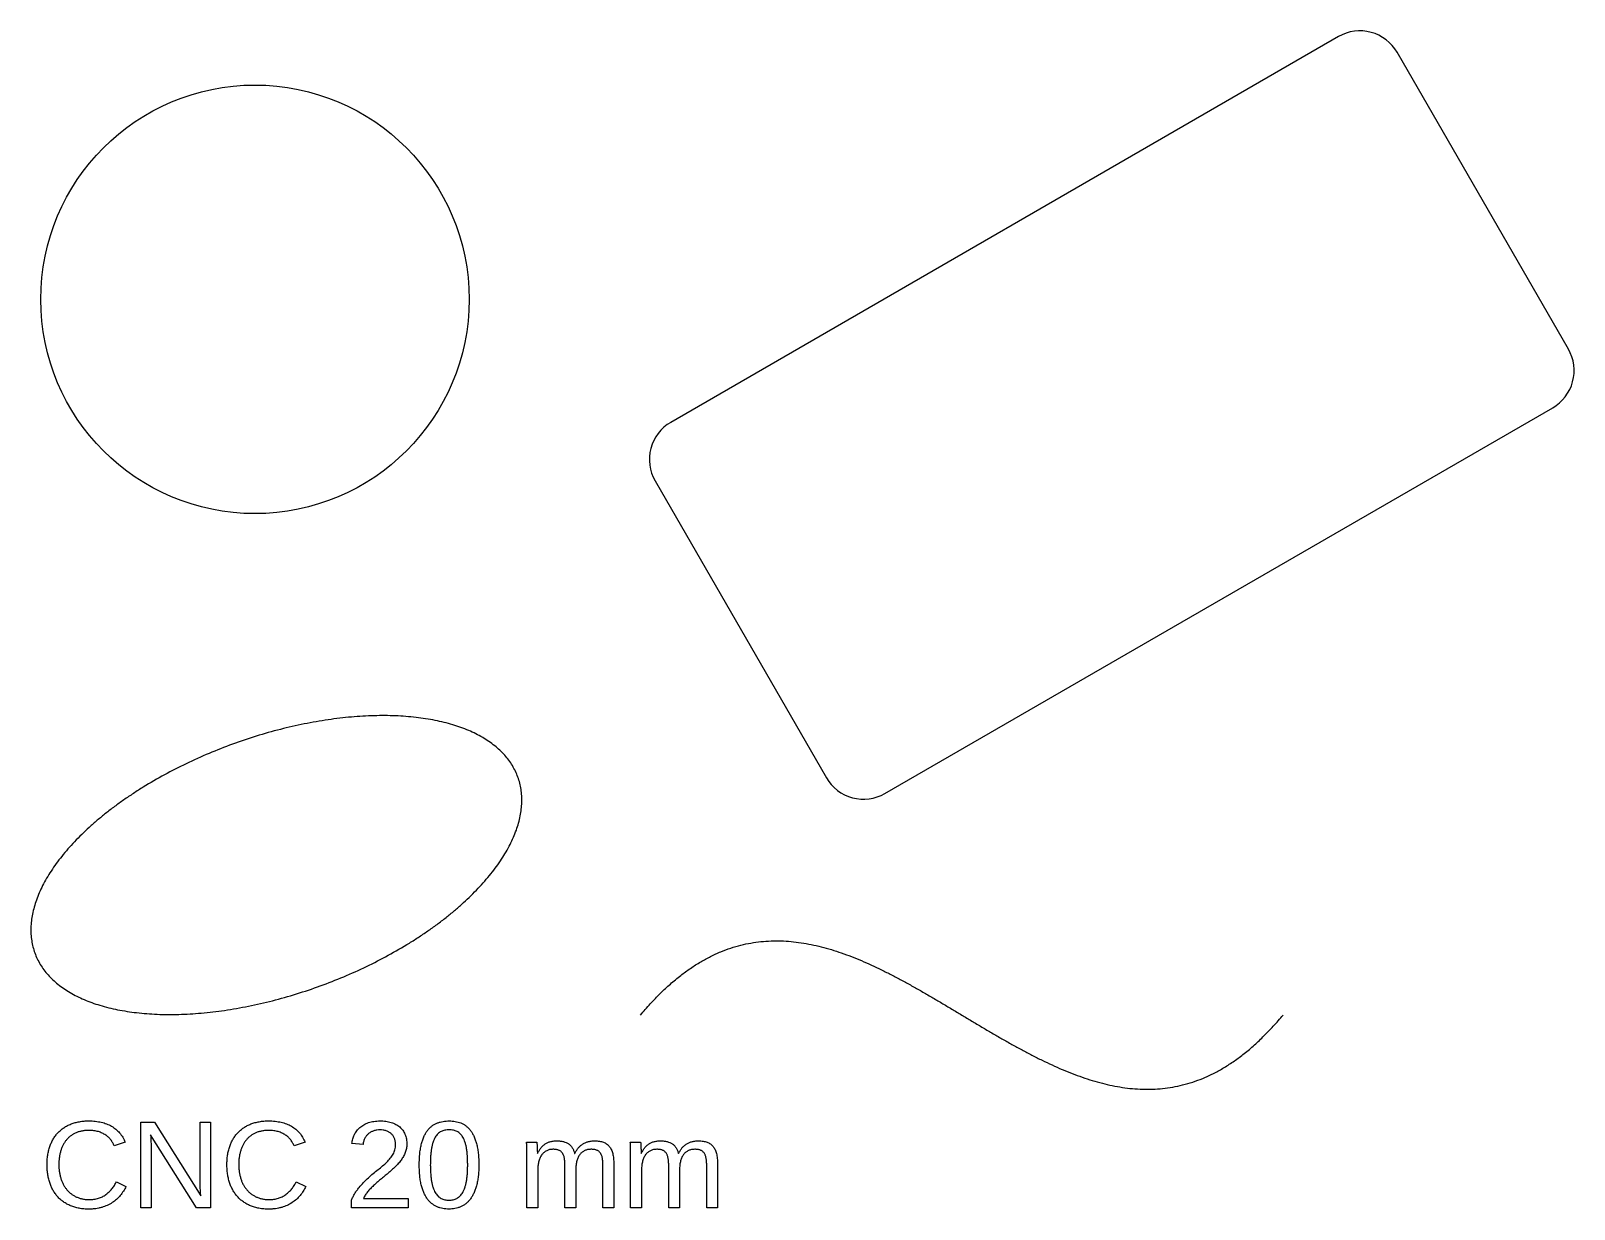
# Model space of a CAD drawing. Extents: x 18 to 378, y 15 to 290.
import ezdxf

# ---------------------------------------------------------------- set-up
doc = ezdxf.new("R2010")
doc.units = 0
doc.layers.add('DECUPARE', color=1, linetype='CONTINUOUS')
doc.layers.add('GRAVARE', color=5, linetype='CONTINUOUS')

msp = doc.modelspace()

# ---------------------------------------------------------------- linework, layer by layer
at = {"layer": 'DECUPARE'}
for points in [[(217.06, 111.7), (372.94, 201.7, 0.414214), (376.6, 215.36), (336.6, 284.64, 0.414214), (322.94, 288.3), (167.06, 198.3, 0.414214), (163.4, 184.64), (203.4, 115.36, 0.414214)], [(131.38, 115.52, 0.024662), (130.81, 116.88, 0.023971), (130.1, 118.19, 0.02394), (129.26, 119.45, 0.022103), (128.3, 120.63, 0.022063), (127.18, 121.77, 0.019618), (125.98, 122.82, 0.019587), (124.6, 123.84, 0.017044), (123.16, 124.75, 0.017028), (121.55, 125.62, 0.014702), (119.89, 126.39, 0.014696), (118.05, 127.11, 0.012714), (116.18, 127.72, 0.012715), (114.14, 128.28, 0.011092), (112.07, 128.75, 0.011094), (109.85, 129.14, 0.009794), (107.61, 129.44, 0.009796), (105.23, 129.67, 0.008769), (102.84, 129.81, 0.008772), (100.31, 129.87, 0.007968), (97.79, 129.84, 0.00797), (95.16, 129.73, 0.00735), (92.53, 129.54, 0.007351), (89.81, 129.26, 0.006882), (87.1, 128.9, 0.013711), (81.49, 127.92, 0.012563), (75.94, 126.65, 0.012571), (70.29, 125.06, 0.012212), (64.74, 123.19, 0.012212), (59.28, 121.05, 0.012571), (53.94, 118.65, 0.012563), (48.87, 116.05, 0.013711), (43.94, 113.19, 0.006882), (41.64, 111.72, 0.007351), (39.37, 110.19, 0.00735), (37.23, 108.65, 0.00797), (35.14, 107.04, 0.007968), (33.2, 105.44, 0.008772), (31.3, 103.77, 0.008769), (29.56, 102.13, 0.009796), (27.88, 100.42, 0.009794), (26.36, 98.75, 0.011094), (24.91, 97.02, 0.011092), (23.62, 95.34, 0.012715), (22.42, 93.6, 0.012714), (21.38, 91.92, 0.014696), (20.44, 90.19, 0.014702), (19.66, 88.53, 0.017028), (18.98, 86.83, 0.017044), (18.47, 85.2, 0.019587), (18.07, 83.55, 0.019618), (17.82, 81.97, 0.022063), (17.7, 80.37, 0.022103), (17.72, 78.85, 0.02394), (17.88, 77.34, 0.023971), (18.18, 75.89, 0.024662), (18.62, 74.48, 0.024662), (19.19, 73.12, 0.023971), (19.9, 71.81, 0.02394), (20.74, 70.55, 0.022103), (21.7, 69.37, 0.022063), (22.82, 68.23, 0.019618), (24.02, 67.18, 0.019587), (25.4, 66.16, 0.017044), (26.84, 65.25, 0.017028), (28.45, 64.38, 0.014702), (30.11, 63.61, 0.014696), (31.95, 62.89, 0.012714), (33.82, 62.28, 0.012715), (35.86, 61.72, 0.011092), (37.93, 61.25, 0.011094), (40.15, 60.86, 0.009794), (42.39, 60.56, 0.009796), (44.77, 60.33, 0.008769), (47.16, 60.19, 0.008772), (49.69, 60.13, 0.007968), (52.21, 60.16, 0.00797), (54.84, 60.27, 0.00735), (57.47, 60.46, 0.007351), (60.19, 60.74, 0.006882), (62.9, 61.1, 0.013711), (68.51, 62.08, 0.012563), (74.06, 63.35, 0.012571), (79.71, 64.94, 0.012212), (85.26, 66.81, 0.012212), (90.72, 68.95, 0.012571), (96.06, 71.35, 0.012563), (101.13, 73.95, 0.013711), (106.06, 76.81, 0.006882), (108.36, 78.28, 0.007351), (110.63, 79.81, 0.00735), (112.77, 81.35, 0.00797), (114.86, 82.96, 0.007968), (116.8, 84.56, 0.008772), (118.7, 86.23, 0.008769), (120.44, 87.87, 0.009796), (122.12, 89.58, 0.009794), (123.64, 91.25, 0.011094), (125.09, 92.98, 0.011092), (126.38, 94.66, 0.012715), (127.58, 96.4, 0.012714), (128.62, 98.08, 0.014696), (129.56, 99.81, 0.014702), (130.34, 101.47, 0.017028), (131.02, 103.17, 0.017044), (131.53, 104.8, 0.019587), (131.93, 106.45, 0.019618), (132.18, 108.03, 0.022063), (132.3, 109.63, 0.022103), (132.28, 111.15, 0.02394), (132.12, 112.66, 0.023971), (131.82, 114.11, 0.024662)]]:
    msp.add_lwpolyline(points, format="xyb", close=True, dxfattribs=at)
msp.add_circle((70, 227), 50, dxfattribs=at)
at = {"layer": 'GRAVARE'}
msp.add_lwpolyline([(160, 60, -0.011383), (162.28, 62.61, -0.013549), (164.69, 65.11, -0.013265), (166.97, 67.24, -0.015505), (169.38, 69.23, -0.015162), (171.67, 70.9, -0.017216), (174.06, 72.43, -0.016805), (176.37, 73.68, -0.018329), (178.75, 74.77, -0.017845), (181.07, 75.63, -0.01854), (183.44, 76.31, -0.017988), (185.77, 76.81, -0.017754), (188.12, 77.14, -0.017158), (190.47, 77.3, -0.01615), (192.81, 77.3, -0.015544), (195.16, 77.16, -0.014066), (197.5, 76.88, -0.013476), (199.86, 76.46, -0.011833), (202.19, 75.92, -0.011272), (204.55, 75.26, -0.009671), (206.88, 74.5, -0.009143), (209.23, 73.64, -0.007687), (211.56, 72.69, -0.00719), (213.92, 71.65, -0.005908), (216.25, 70.55, -0.005435), (218.61, 69.37, -0.004313), (220.94, 68.14, -0.00386), (223.29, 66.85, -0.002864), (225.62, 65.54, -0.002424), (227.97, 64.18, -0.001514), (230.31, 62.8, -0.001082), (232.66, 61.4, -0.000214), (235, 60, 0.000214), (237.34, 58.6, 0.001082), (239.69, 57.2, 0.001514), (242.03, 55.82, 0.002424), (244.38, 54.46, 0.002864), (246.71, 53.15, 0.00386), (249.06, 51.86, 0.004313), (251.39, 50.63, 0.005435), (253.75, 49.45, 0.005908), (256.08, 48.35, 0.00719), (258.44, 47.31, 0.007687), (260.77, 46.36, 0.009143), (263.12, 45.5, 0.009671), (265.45, 44.74, 0.011272), (267.81, 44.08, 0.011833), (270.14, 43.54, 0.013476), (272.5, 43.12, 0.014066), (274.84, 42.84, 0.015544), (277.19, 42.7, 0.01615), (279.53, 42.7, 0.017158), (281.88, 42.86, 0.017754), (284.23, 43.19, 0.017988), (286.56, 43.69, 0.01854), (288.93, 44.37, 0.017845), (291.25, 45.23, 0.018329), (293.63, 46.32, 0.016805), (295.94, 47.57, 0.017216), (298.33, 49.1, 0.015162), (300.62, 50.77, 0.015505), (303.03, 52.76, 0.013265), (305.31, 54.89, 0.013549), (307.72, 57.39, 0.011383), (310, 60)], format="xyb", dxfattribs=at)
for points in [[(31.24, 33.08, 0.020835), (30.44, 33.05, 0.025688), (29.64, 32.94, 0.025815), (28.92, 32.77, 0.029722), (28.23, 32.52, 0.026943), (27.6, 32.21, 0.029572), (27.02, 31.83, 0.029622), (26.49, 31.39, 0.029221), (26.03, 30.9, 0.027722), (25.61, 30.34, 0.025612), (25.25, 29.74, 0.025522), (24.93, 29.07, 0.021878), (24.68, 28.37, 0.0215), (24.48, 27.6, 0.018717), (24.34, 26.81, 0.018678), (24.26, 25.95, 0.015738), (24.23, 25.09, 0.016988), (24.26, 24.23, 0.019845), (24.35, 23.37, 0.01989), (24.5, 22.57, 0.022302), (24.72, 21.79, 0.021284), (24.99, 21.08, 0.024548), (25.32, 20.4, 0.024623), (25.69, 19.79, 0.026484), (26.12, 19.22, 0.027899), (26.61, 18.71, 0.028515), (27.14, 18.26, 0.028483), (27.74, 17.87, 0.026353), (28.37, 17.54, 0.029461), (29.06, 17.28, 0.026866), (29.78, 17.09, 0.026749), (30.56, 16.98, 0.022496), (31.36, 16.94, 0.032917), (32.43, 17.02, 0.044213), (33.48, 17.25, 0.036938), (34.38, 17.61, 0.041292), (35.21, 18.11, 0.034913), (35.95, 18.72, 0.033279), (36.59, 19.42, 0.027471), (37.18, 20.23, 0.024349), (37.67, 21.1), (39.89, 20, -0.030228), (39.28, 18.91, -0.029935), (38.55, 17.91, -0.038161), (37.68, 17, -0.036106), (36.69, 16.23, -0.040424), (35.51, 15.59, -0.033342), (34.26, 15.12, -0.021192), (33.55, 14.94, -0.018141), (32.82, 14.82, -0.018105), (32.03, 14.74, -0.015074), (31.23, 14.72, -0.019885), (30.08, 14.76, -0.025123), (28.95, 14.91, -0.025251), (27.95, 15.15, -0.030045), (26.98, 15.49, -0.025221), (26.11, 15.91, -0.028358), (25.3, 16.42, -0.028434), (24.58, 16.99, -0.029011), (23.92, 17.65, -0.027434), (23.35, 18.38, -0.026494), (22.85, 19.16, -0.026425), (22.42, 20.03, -0.023464), (22.09, 20.93, -0.021651), (21.82, 21.92, -0.019555), (21.63, 22.92, -0.019515), (21.51, 24.01, -0.016919), (21.48, 25.09, -0.017228), (21.51, 26.21, -0.020655), (21.64, 27.32, -0.020713), (21.84, 28.33, -0.023822), (22.12, 29.32, -0.023459), (22.48, 30.22, -0.026884), (22.92, 31.07, -0.026971), (23.42, 31.83, -0.02837), (24.01, 32.54, -0.029033), (24.67, 33.16, -0.028348), (25.4, 33.71, -0.028269), (26.21, 34.19, -0.025066), (27.07, 34.58, -0.027466), (28.03, 34.9, -0.023679), (29.01, 35.12, -0.023583), (30.11, 35.26, -0.019236), (31.21, 35.3, -0.012205), (31.98, 35.28, -0.014331), (32.74, 35.22, -0.014345), (33.45, 35.12, -0.016599), (34.14, 34.99, -0.03352), (35.38, 34.61, -0.040955), (36.55, 34.05, -0.041467), (37.55, 33.35, -0.04316), (38.41, 32.5, -0.042907), (39.14, 31.47, -0.035981), (39.7, 30.34), (37.13, 29.49, 0.034411), (36.79, 30.2, 0.030921), (36.37, 30.85, 0.044476), (35.81, 31.47, 0.037471), (35.16, 31.99, 0.04361), (34.34, 32.45, 0.032424), (33.46, 32.79, 0.022505), (32.95, 32.92, 0.018522), (32.42, 33.01, 0.018484), (31.83, 33.07, 0.014867)], [(59.62, 15), (56.35, 15), (45.65, 32.03, 0.00265), (45.68, 31.34, 0.002756), (45.72, 30.66, -0.002177), (45.75, 30.04, -0.001769), (45.77, 29.43, -0.003043), (45.79, 28.86, -0.005196), (45.79, 28.29), (45.79, 15), (43.38, 15), (43.38, 35), (46.53, 35), (57.35, 17.85), (57.3, 18.55), (57.26, 19.24, -0.001047), (57.23, 19.89, -0.000753), (57.2, 20.54, -0.004563), (57.18, 21.21, -0.005533), (57.18, 21.88), (57.18, 35), (59.62, 35)], [(73.23, 33.08, 0.020835), (72.42, 33.05, 0.025688), (71.62, 32.94, 0.025815), (70.91, 32.77, 0.029722), (70.21, 32.52, 0.026943), (69.59, 32.21, 0.029572), (69.01, 31.83, 0.029622), (68.48, 31.39, 0.029221), (68.01, 30.9, 0.027722), (67.59, 30.34, 0.025612), (67.23, 29.74, 0.025522), (66.92, 29.07, 0.021878), (66.67, 28.37, 0.0215), (66.47, 27.6, 0.018717), (66.33, 26.81, 0.018678), (66.24, 25.95, 0.015738), (66.22, 25.09, 0.016988), (66.25, 24.23, 0.019845), (66.34, 23.37, 0.01989), (66.49, 22.57, 0.022302), (66.71, 21.79, 0.021284), (66.97, 21.08, 0.024548), (67.3, 20.4, 0.024623), (67.68, 19.79, 0.026484), (68.11, 19.22, 0.027899), (68.59, 18.71, 0.028515), (69.13, 18.26, 0.028483), (69.72, 17.87, 0.026353), (70.35, 17.54, 0.029461), (71.05, 17.28, 0.026866), (71.77, 17.09, 0.026749), (72.55, 16.98, 0.022496), (73.34, 16.94, 0.032917), (74.42, 17.02, 0.044213), (75.46, 17.25, 0.036938), (76.36, 17.61, 0.041292), (77.2, 18.11, 0.034913), (77.93, 18.72, 0.033279), (78.58, 19.42, 0.027471), (79.16, 20.23, 0.024349), (79.66, 21.1), (81.87, 20, -0.030228), (81.27, 18.91, -0.029935), (80.54, 17.91, -0.038161), (79.67, 17, -0.036106), (78.67, 16.23, -0.040424), (77.5, 15.59, -0.033342), (76.25, 15.12, -0.021192), (75.53, 14.94, -0.018141), (74.81, 14.82, -0.018105), (74.01, 14.74, -0.015074), (73.22, 14.72, -0.019885), (72.07, 14.76, -0.025123), (70.94, 14.91, -0.025251), (69.93, 15.15, -0.030045), (68.96, 15.49, -0.025221), (68.1, 15.91, -0.028358), (67.29, 16.42, -0.028434), (66.57, 16.99, -0.029011), (65.91, 17.65, -0.027434), (65.33, 18.38, -0.026494), (64.84, 19.16, -0.026425), (64.41, 20.03, -0.023464), (64.07, 20.93, -0.021651), (63.8, 21.92, -0.019555), (63.62, 22.92, -0.019515), (63.5, 24.01, -0.016919), (63.46, 25.09, -0.017228), (63.5, 26.21, -0.020655), (63.62, 27.32, -0.020713), (63.82, 28.33, -0.023822), (64.11, 29.32, -0.023459), (64.46, 30.22, -0.026884), (64.9, 31.07, -0.026971), (65.41, 31.83, -0.02837), (66, 32.54, -0.029033), (66.66, 33.16, -0.028348), (67.38, 33.71, -0.028269), (68.2, 34.19, -0.025066), (69.06, 34.58, -0.027466), (70.01, 34.9, -0.023679), (71, 35.12, -0.023583), (72.1, 35.26, -0.019236), (73.2, 35.3, -0.012205), (73.97, 35.28, -0.014331), (74.73, 35.22, -0.014345), (75.44, 35.12, -0.016599), (76.13, 34.99, -0.03352), (77.37, 34.61, -0.040955), (78.54, 34.05, -0.041467), (79.53, 33.35, -0.04316), (80.4, 32.5, -0.042907), (81.13, 31.47, -0.035981), (81.69, 30.34), (79.12, 29.49, 0.034411), (78.78, 30.2, 0.030921), (78.35, 30.85, 0.044476), (77.8, 31.47, 0.037471), (77.15, 31.99, 0.04361), (76.33, 32.45, 0.032424), (75.45, 32.79, 0.022505), (74.93, 32.92, 0.018522), (74.41, 33.01, 0.018484), (73.82, 33.07, 0.014867)], [(105.76, 15), (92.52, 15), (92.52, 16.8, -0.015501), (92.9, 17.6, -0.017374), (93.32, 18.37, -0.017398), (93.78, 19.07, -0.018856), (94.29, 19.73, -0.017935), (95.34, 20.93, -0.020361), (96.48, 22.03, -0.007829), (97.6, 23.01, -0.009104), (98.76, 23.94, 0.011745), (99.8, 24.8, 0.015051), (100.79, 25.7, 0.03009), (101.59, 26.58, 0.038694), (102.26, 27.55, 0.034781), (102.51, 28.05, 0.034037), (102.68, 28.58, 0.03387), (102.79, 29.15, 0.028922), (102.82, 29.73, 0.01871), (102.81, 30.14, 0.023544), (102.76, 30.53, 0.023645), (102.68, 30.89, 0.028297), (102.57, 31.23, 0.025989), (102.43, 31.54, 0.029097), (102.26, 31.83, 0.029171), (102.06, 32.08, 0.029476), (101.83, 32.32, 0.057427), (101.29, 32.71, 0.048638), (100.67, 32.98, 0.045339), (99.93, 33.15, 0.03356), (99.18, 33.2, 0.035158), (98.45, 33.15, 0.041349), (97.74, 32.98, 0.044853), (97.11, 32.72, 0.049071), (96.54, 32.35, 0.053285), (96.05, 31.86, 0.047709), (95.68, 31.29, 0.053661), (95.39, 30.57, 0.038353), (95.24, 29.82), (92.63, 30.06, -0.041458), (92.84, 31.1, -0.04354), (93.23, 32.09, -0.025042), (93.49, 32.55, -0.025298), (93.79, 32.98, -0.025274), (94.13, 33.39, -0.023595), (94.52, 33.76, -0.025872), (94.96, 34.1, -0.023737), (95.43, 34.4, -0.023665), (95.95, 34.67, -0.020375), (96.5, 34.89, -0.025961), (97.12, 35.07, -0.02135), (97.75, 35.2, -0.021281), (98.46, 35.27, -0.016886), (99.18, 35.3, -0.014835), (99.88, 35.28, -0.018394), (100.59, 35.21, -0.018431), (101.21, 35.1, -0.022331), (101.83, 34.94, -0.022211), (102.38, 34.75, -0.026494), (102.9, 34.5, -0.02661), (103.37, 34.22, -0.029335), (103.8, 33.89, -0.029309), (104.17, 33.53, -0.02964), (104.5, 33.12, -0.029587), (104.79, 32.66, -0.026891), (105.02, 32.18, -0.02912), (105.21, 31.63, -0.024893), (105.34, 31.08, -0.024776), (105.43, 30.45, -0.01993), (105.45, 29.82, -0.045995), (105.36, 28.84, -0.048866), (105.09, 27.9, -0.03302), (104.66, 27.01, -0.030306), (104.12, 26.17, -0.02309), (103.46, 25.35, -0.019718), (102.73, 24.58, -0.008472), (101.91, 23.82, -0.008045), (101.06, 23.08, -0.002207), (100.19, 22.36, -0.002199), (99.32, 21.64, 0.007997), (98.48, 20.93, 0.00918), (97.67, 20.2, 0.014966), (96.95, 19.48, 0.018115), (96.28, 18.73, 0.032636), (95.75, 17.98, 0.039328), (95.33, 17.17), (105.76, 17.17)], [(122.26, 25.01, -0.011699), (122.23, 23.68, -0.016369), (122.12, 22.35, -0.016324), (121.96, 21.25, -0.023399), (121.71, 20.16, -0.017766), (121.42, 19.26, -0.024042), (121.06, 18.38, -0.024149), (120.68, 17.66, -0.031543), (120.22, 16.98, -0.028062), (119.74, 16.43, -0.033363), (119.19, 15.94, -0.033553), (118.62, 15.55, -0.034994), (118, 15.24, -0.025082), (117.35, 15.01, -0.024847), (116.68, 14.85, -0.024811), (115.98, 14.75, -0.022791), (115.27, 14.72, -0.022559), (114.56, 14.75, -0.025044), (113.86, 14.85, -0.025095), (113.19, 15.01, -0.025821), (112.55, 15.24, -0.035036), (111.93, 15.55, -0.033591), (111.37, 15.94, -0.0334), (110.83, 16.42, -0.028083), (110.35, 16.97, -0.031941), (109.9, 17.65, -0.024251), (109.52, 18.37, -0.024144), (109.17, 19.24, -0.017718), (108.89, 20.15, -0.022967), (108.65, 21.24, -0.015879), (108.49, 22.34, -0.015933), (108.39, 23.67, -0.011333), (108.36, 25.01, -0.01082), (108.39, 26.39, -0.015678), (108.49, 27.77, -0.00791), (108.57, 28.36, -0.009669), (108.66, 28.96, -0.009663), (108.77, 29.49, -0.011916), (108.89, 30.01, -0.018081), (109.17, 30.91, -0.025124), (109.53, 31.79, -0.025247), (109.9, 32.5, -0.033871), (110.36, 33.17, -0.029447), (110.84, 33.7, -0.034964), (111.38, 34.17, -0.035167), (111.96, 34.54, -0.036141), (112.58, 34.82, -0.024197), (113.24, 35.03, -0.022574), (113.91, 35.18, -0.02252), (114.63, 35.27, -0.019807), (115.36, 35.3, -0.020814), (116.06, 35.27, -0.022937), (116.75, 35.18, -0.022975), (117.41, 35.03, -0.023755), (118.05, 34.82, -0.036333), (118.66, 34.54, -0.034753), (119.22, 34.17, -0.034529), (119.76, 33.7, -0.028721), (120.24, 33.17, -0.033631), (120.7, 32.5, -0.025025), (121.08, 31.79, -0.024907), (121.44, 30.91, -0.017923), (121.72, 30.01, -0.012054), (121.85, 29.49, -0.009784), (121.95, 28.96, -0.00979), (122.05, 28.36, -0.008014), (122.12, 27.77, -0.015883), (122.23, 26.39, -0.010965)], [(119.66, 25.01, 0.007313), (119.64, 26.1, 0.010547), (119.59, 27.19, 0.010449), (119.51, 28.09, 0.016065), (119.38, 28.97, 0.014462), (119.23, 29.69, 0.021187), (119.02, 30.4, 0.021161), (118.81, 30.96, 0.031439), (118.54, 31.5, 0.028261), (118.26, 31.92, 0.037491), (117.92, 32.31, 0.037975), (117.57, 32.6, 0.043198), (117.18, 32.84, 0.031631), (116.76, 33.01, 0.028924), (116.33, 33.13, 0.028773), (115.84, 33.2, 0.023946), (115.36, 33.23, 0.023058), (114.85, 33.2, 0.028452), (114.34, 33.13, 0.028622), (113.89, 33, 0.032339), (113.46, 32.83, 0.042139), (113.06, 32.59, 0.037908), (112.7, 32.29, 0.037467), (112.36, 31.91, 0.028817), (112.07, 31.49, 0.03183), (111.8, 30.95, 0.021532), (111.58, 30.38, 0.021548), (111.38, 29.68, 0.014733), (111.23, 28.96, 0.01598), (111.1, 28.07, 0.01047), (111.01, 27.18, 0.010563), (110.96, 26.09, 0.00736), (110.94, 25.01, 0.007794), (110.96, 23.95, 0.010944), (111.02, 22.89, 0.010872), (111.1, 22.01, 0.016049), (111.23, 21.13, 0.014503), (111.39, 20.41, 0.020911), (111.59, 19.71, 0.020901), (111.81, 19.14, 0.030408), (112.09, 18.6, 0.02744), (112.37, 18.17, 0.035922), (112.71, 17.78, 0.036334), (113.06, 17.47, 0.041305), (113.46, 17.22, 0.03302), (113.88, 17.04, 0.030611), (114.32, 16.91, 0.030441), (114.81, 16.83, 0.02536), (115.3, 16.8, 0.026113), (115.78, 16.83, 0.030531), (116.26, 16.91, 0.030669), (116.7, 17.04, 0.032119), (117.12, 17.22, 0.041305), (117.51, 17.47, 0.036334), (117.87, 17.78, 0.035922), (118.2, 18.17, 0.02744), (118.49, 18.6, 0.029705), (118.76, 19.14, 0.020347), (118.99, 19.71, 0.020368), (119.19, 20.41, 0.014128), (119.35, 21.13, 0.016784), (119.49, 22.01, 0.011401), (119.58, 22.89, 0.011473), (119.64, 23.95, 0.008176)], [(144.9, 15), (142.37, 15), (142.37, 24.74, 0.007784), (142.36, 25.25, 0.01112), (142.33, 25.77, 0.011031), (142.29, 26.19, 0.016689), (142.23, 26.61, 0.019613), (142.15, 26.96, 0.027131), (142.04, 27.29, 0.027314), (141.91, 27.57, 0.035863), (141.75, 27.82, 0.036188), (141.58, 28.04, 0.039486), (141.37, 28.22, 0.03947), (141.13, 28.37, 0.035776), (140.88, 28.48, 0.028422), (140.58, 28.56, 0.020889), (140.28, 28.62, 0.020855), (139.92, 28.66, 0.015188), (139.56, 28.67, 0.024786), (139.17, 28.65, 0.028994), (138.79, 28.59, 0.029119), (138.44, 28.49, 0.030861), (138.1, 28.35, 0.02945), (137.78, 28.17, 0.029739), (137.49, 27.96, 0.029682), (137.22, 27.71, 0.026921), (136.98, 27.43, 0.028231), (136.76, 27.1, 0.023888), (136.58, 26.75, 0.023785), (136.41, 26.35, 0.019075), (136.27, 25.94, 0.021), (136.16, 25.46, 0.016919), (136.09, 24.98, 0.016897), (136.04, 24.44, 0.013444), (136.03, 23.9), (136.03, 15), (133.48, 15), (133.48, 27.08, 0.00183), (133.48, 27.59, 0.001503), (133.48, 28.09, 0.001832), (133.47, 28.6, 0.002295), (133.46, 29.1, 0.000988), (133.44, 29.51, 0.001962), (133.43, 29.92, 0.001626), (133.42, 30.06, 0.004071), (133.41, 30.2, 0.002433), (133.41, 30.28, 0.016936), (133.4, 30.36), (135.81, 30.36, -0.029416), (135.82, 30.29, -0.001457), (135.83, 30.23, -0.005266), (135.83, 30.1, -0.001863), (135.84, 29.98, 0.001126), (135.86, 29.62, 0.000664), (135.88, 29.26, -0.002416), (135.9, 28.85, -0.002259), (135.91, 28.44, -0.002607), (135.92, 28.08, -0.005864), (135.93, 27.73), (135.97, 27.73, -0.018094), (136.31, 28.35, -0.022638), (136.71, 28.94, -0.038986), (137.14, 29.43, -0.041203), (137.64, 29.85, -0.044577), (138.22, 30.19, -0.036638), (138.86, 30.44, -0.0226), (139.23, 30.53, -0.017988), (139.6, 30.59, -0.017959), (140.03, 30.63, -0.014089), (140.45, 30.64, -0.012403), (140.87, 30.63, -0.015294), (141.28, 30.6, -0.015308), (141.65, 30.55, -0.018698), (142.02, 30.47, -0.03781), (142.64, 30.26, -0.050754), (143.22, 29.95, -0.053616), (143.69, 29.54, -0.047027), (144.08, 29.05, -0.045966), (144.4, 28.41, -0.032033), (144.63, 27.73), (144.67, 27.73, -0.022411), (145.02, 28.35, -0.026641), (145.44, 28.94, -0.039337), (145.9, 29.44, -0.040053), (146.43, 29.85, -0.040972), (147.05, 30.19, -0.034778), (147.71, 30.44, -0.021392), (148.08, 30.53, -0.017549), (148.47, 30.59, -0.01752), (148.9, 30.63, -0.014111), (149.33, 30.64, -0.01667), (149.87, 30.62, -0.021896), (150.41, 30.56, -0.021969), (150.88, 30.47, -0.028021), (151.33, 30.33, -0.029787), (151.73, 30.16, -0.033946), (152.1, 29.93, -0.034063), (152.43, 29.67, -0.0338), (152.72, 29.36, -0.034056), (152.98, 29.01, -0.028209), (153.19, 28.62, -0.028012), (153.37, 28.16, -0.021527), (153.51, 27.68, -0.020021), (153.63, 27.12, -0.014829), (153.7, 26.56, -0.014847), (153.75, 25.9, -0.011148), (153.77, 25.23), (153.77, 15), (151.24, 15), (151.24, 24.74, 0.007784), (151.23, 25.25, 0.01112), (151.21, 25.77, 0.011031), (151.16, 26.19, 0.016689), (151.1, 26.61, 0.019613), (151.02, 26.96, 0.027131), (150.91, 27.29, 0.027314), (150.78, 27.57, 0.035863), (150.62, 27.82, 0.036188), (150.45, 28.04, 0.039486), (150.24, 28.22, 0.03947), (150.01, 28.37, 0.035776), (149.75, 28.48, 0.028422), (149.46, 28.56, 0.020889), (149.15, 28.62, 0.020855), (148.79, 28.66, 0.015188), (148.43, 28.67, 0.023665), (148.04, 28.65, 0.027792), (147.66, 28.59, 0.02791), (147.31, 28.5, 0.029966), (146.97, 28.36, 0.0302), (146.66, 28.19, 0.030552), (146.36, 27.99, 0.030489), (146.09, 27.74, 0.027546), (145.86, 27.46, 0.029205), (145.63, 27.14, 0.024344), (145.45, 26.79, 0.024231), (145.28, 26.39, 0.019144), (145.15, 25.97, 0.021182), (145.03, 25.49, 0.016736), (144.96, 25.01, 0.01672), (144.91, 24.45, 0.013106), (144.9, 23.9)], [(169.11, 15), (166.59, 15), (166.59, 24.74, 0.007784), (166.58, 25.25, 0.01112), (166.55, 25.77, 0.011031), (166.51, 26.19, 0.016689), (166.44, 26.61, 0.019613), (166.37, 26.96, 0.027131), (166.25, 27.29, 0.027314), (166.13, 27.57, 0.035863), (165.97, 27.82, 0.036188), (165.79, 28.04, 0.039486), (165.58, 28.22, 0.03947), (165.35, 28.37, 0.035776), (165.1, 28.48, 0.028422), (164.8, 28.56, 0.020889), (164.5, 28.62, 0.020855), (164.14, 28.66, 0.015188), (163.78, 28.67, 0.024786), (163.39, 28.65, 0.028994), (163.01, 28.59, 0.029119), (162.65, 28.49, 0.030861), (162.31, 28.35, 0.02945), (162, 28.17, 0.029739), (161.71, 27.96, 0.029682), (161.44, 27.71, 0.026921), (161.2, 27.43, 0.028231), (160.98, 27.1, 0.023888), (160.79, 26.75, 0.023785), (160.62, 26.35, 0.019075), (160.49, 25.94, 0.021), (160.38, 25.46, 0.016919), (160.3, 24.98, 0.016897), (160.26, 24.44, 0.013444), (160.24, 23.9), (160.24, 15), (157.7, 15), (157.7, 27.08, 0.00183), (157.7, 27.59, 0.001503), (157.69, 28.09, 0.001832), (157.68, 28.6, 0.002295), (157.67, 29.1, 0.000988), (157.66, 29.51, 0.001962), (157.64, 29.92, 0.001626), (157.64, 30.06, 0.004071), (157.63, 30.2, 0.002433), (157.62, 30.28, 0.016936), (157.62, 30.36), (160.03, 30.36, -0.029416), (160.04, 30.29, -0.001457), (160.04, 30.23, -0.005266), (160.05, 30.1, -0.001863), (160.06, 29.98, 0.001126), (160.07, 29.62, 0.000664), (160.09, 29.26, -0.002416), (160.11, 28.85, -0.002259), (160.13, 28.44, -0.002607), (160.14, 28.08, -0.005864), (160.14, 27.73), (160.18, 27.73, -0.018094), (160.53, 28.35, -0.022638), (160.92, 28.94, -0.038986), (161.35, 29.43, -0.041203), (161.85, 29.85, -0.044577), (162.44, 30.19, -0.036638), (163.07, 30.44, -0.0226), (163.44, 30.53, -0.017988), (163.82, 30.59, -0.017959), (164.24, 30.63, -0.014089), (164.67, 30.64, -0.012403), (165.08, 30.63, -0.015294), (165.5, 30.6, -0.015308), (165.87, 30.55, -0.018698), (166.23, 30.47, -0.03781), (166.86, 30.26, -0.050754), (167.43, 29.95, -0.053616), (167.91, 29.54, -0.047027), (168.29, 29.05, -0.045966), (168.62, 28.41, -0.032033), (168.84, 27.73), (168.89, 27.73, -0.022411), (169.24, 28.35, -0.026641), (169.65, 28.94, -0.039337), (170.11, 29.44, -0.040053), (170.65, 29.85, -0.040972), (171.26, 30.19, -0.034778), (171.92, 30.44, -0.021392), (172.3, 30.53, -0.017549), (172.68, 30.59, -0.01752), (173.11, 30.63, -0.014111), (173.54, 30.64, -0.01667), (174.09, 30.62, -0.021896), (174.63, 30.56, -0.021969), (175.09, 30.47, -0.028021), (175.55, 30.33, -0.029787), (175.95, 30.16, -0.033946), (176.32, 29.93, -0.034063), (176.65, 29.67, -0.0338), (176.93, 29.36, -0.034056), (177.19, 29.01, -0.028209), (177.4, 28.62, -0.028012), (177.59, 28.16, -0.021527), (177.73, 27.68, -0.020021), (177.84, 27.12, -0.014829), (177.92, 26.56, -0.014847), (177.97, 25.9, -0.011148), (177.98, 25.23), (177.98, 15), (175.46, 15), (175.46, 24.74, 0.007784), (175.45, 25.25, 0.01112), (175.42, 25.77, 0.011031), (175.38, 26.19, 0.016689), (175.32, 26.61, 0.019613), (175.24, 26.96, 0.027131), (175.13, 27.29, 0.027314), (175, 27.57, 0.035863), (174.84, 27.82, 0.036188), (174.66, 28.04, 0.039486), (174.46, 28.22, 0.03947), (174.22, 28.37, 0.035776), (173.97, 28.48, 0.028422), (173.67, 28.56, 0.020889), (173.37, 28.62, 0.020855), (173.01, 28.66, 0.015188), (172.65, 28.67, 0.023665), (172.26, 28.65, 0.027792), (171.88, 28.59, 0.02791), (171.52, 28.5, 0.029966), (171.19, 28.36, 0.0302), (170.87, 28.19, 0.030552), (170.58, 27.99, 0.030489), (170.31, 27.74, 0.027546), (170.07, 27.46, 0.029205), (169.85, 27.14, 0.024344), (169.66, 26.79, 0.024231), (169.49, 26.39, 0.019144), (169.36, 25.97, 0.021182), (169.25, 25.49, 0.016736), (169.17, 25.01, 0.01672), (169.13, 24.45, 0.013106), (169.11, 23.9)]]:
    msp.add_lwpolyline(points, format="xyb", close=True, dxfattribs=at)

doc.saveas('drawing.dxf')
